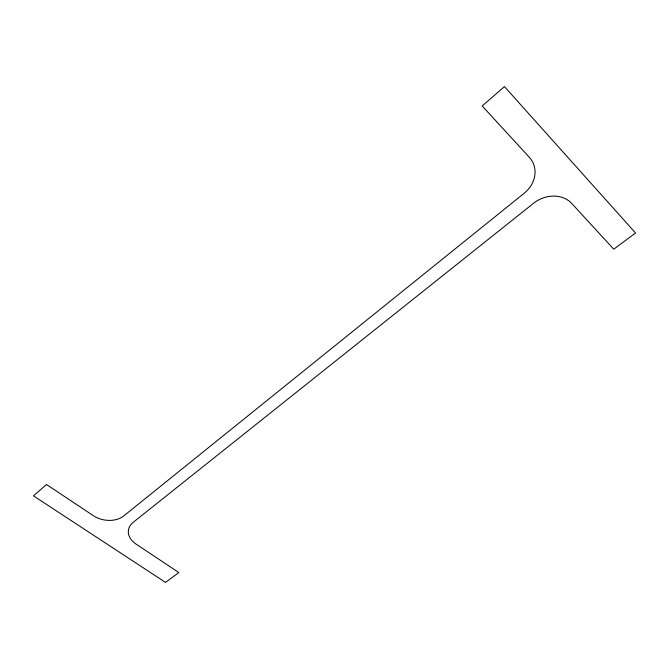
<?xml version="1.0" encoding="UTF-8"?>
<svg xmlns="http://www.w3.org/2000/svg" width="669" height="669" viewBox="0 0 669 669"><rect width="100%" height="100%" fill="white"/><g stroke="black" fill="none" stroke-linecap="round" stroke-linejoin="round"><path stroke-width="1" d="M46.504 484.515L33.45 495.854L165.527 582.406L178.815 572.53L136.008 544.056A21.4 15.22 8.1 0 1 133.198 522.322L533.695 203.159A27.613 23.156 -24.8 0 1 571.736 203.451L613.749 249.194L635.55 232.988L504.468 86.594L482.19 105.953L529.33 157.282A28.249 24.602 -26.7 0 1 524.287 193.165L123.74 515.933A22.002 15.822 10.6 0 1 93.334 515.665L46.504 484.515"/></g></svg>
